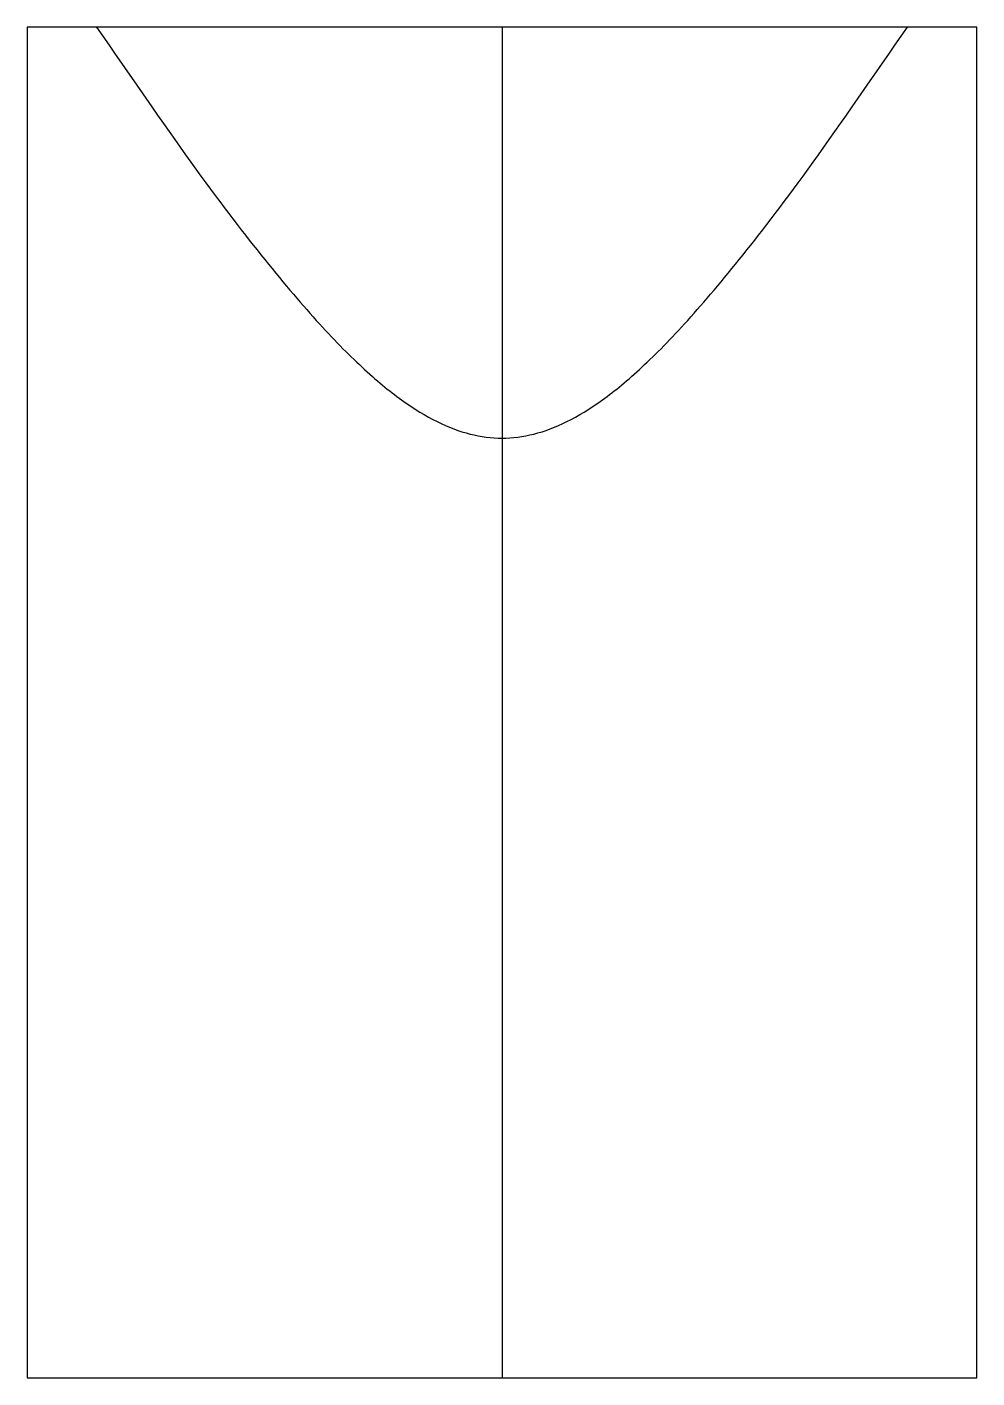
# Model space of a CAD drawing. Header units: millimetres. Extents: x -45.6 to 3.6, y -5 to 65.
import ezdxf

# ---------------------------------------------------------------- set-up
doc = ezdxf.new("R2010")
doc.units = ezdxf.units.MM
doc.layers.get('0').update_dxf_attribs({"linetype": 'CONTINUOUS'})

msp = doc.modelspace()

# ---------------------------------------------------------------- linework, layer by layer
for p, q in [((-42, 65, -3.6), (-42, 65)), ((-21, 65), (-21, -5)), ((0, 65, -3.6), (0, 65))]:
    msp.add_line(p, q)
msp.add_lwpolyline([(3.6, -5), (3.6, 65), (-45.6, 65), (-45.6, -5)], close=True)
msp.add_rational_spline([(-42, 65), (-21, 34), (0, 65)], [1, 2.19544967966, 1], degree=2)
for p in [(-42, 65, -3.6), (0, 65, -3.6)]:
    msp.add_point(p)

doc.saveas('drawing.dxf')
